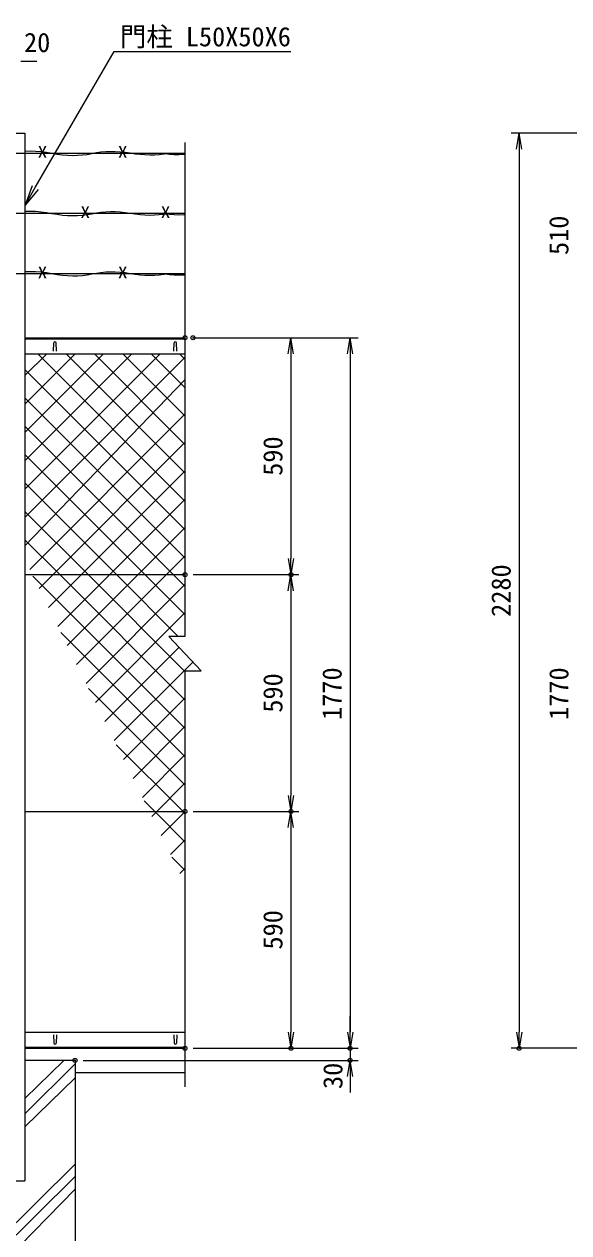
# Model space of a CAD drawing. Units: millimetres, scale not verified. Extents: x -5936 to 5936, y -4198 to 4198.
# Drawn here: x -3271 to -1914, y -1315 to 1696 of the extents above; entities that cross this region are included whole.
import ezdxf
from ezdxf.enums import TextEntityAlignment as Align

# ---------------------------------------------------------------- set-up
doc = ezdxf.new("R2010")
doc.units = ezdxf.units.MM
doc.header["$LTSCALE"] = 20
doc.header["$PDMODE"] = 32
doc.header["$PDSIZE"] = 10
for name, color, linetype, lineweight in [('0-0_D-STR3', 3, 'Continuous', 9), ('0-1_22', 7, 'Continuous', 9), ('0-2_D-STR1', 1, 'Continuous', 9), ('0-3_D-BGD', 7, 'Continuous', 9), ('0-5_D-STR-DIM', 7, 'Continuous', 9), ('0-6_D-STR4', 7, 'Continuous', 9), ('0-8_D-DCR-HCH', 7, 'Continuous', 9), ('0-9_D-STR-TXT', 7, 'Continuous', 9), ('0-B_0', 7, 'Continuous', 9)]:
    doc.layers.add(name, color=color, linetype=linetype, lineweight=lineweight)
doc.layers.add('0-C_Defpoints', color=7, linetype='Continuous')
doc.styles.add('ＭＳ ゴシック', font='')
doc.styles.get('ＭＳ ゴシック').set_extended_font_data('MS Gothic')

# ---------------------------------------------------------------- blocks, each defined once
blk = doc.blocks.new('G24')
at = {"layer": '0-1_22'}
for p, q in [((47613.2, 98878.3), (45761.7, 100729.9)), ((45771.2, 100488.4), (46012.7, 100729.9)), ((46239.3, 99542.2), (47426.9, 100729.9)), ((48098.6, 99807.1), (47175.9, 100729.9)), ((50680.9, 94084.3), (57426.4, 100829.9)), ((50680.9, 95498.5), (56012.2, 100829.9)), ((50680.9, 96912.7), (54598, 100829.9)), ((50680.9, 98326.9), (53183.8, 100829.9)), ((50680.9, 99741.2), (51769.6, 100829.9)), ((50680.9, 92670.1), (58657.1, 100646.4)), ((58657.1, 93491.2), (51318.5, 100829.9)), ((58657.1, 94905.4), (52732.7, 100829.9)), ((58657.1, 96319.7), (54146.9, 100829.9)), ((58657.1, 97733.9), (55561.2, 100829.9)), ((58657.1, 99148.1), (56975.4, 100829.9)), ((58657.1, 100562.3), (58389.6, 100829.9)), ((46707.3, 98596), (48295.9, 100184.6)), ((58657.1, 92077), (50680.9, 100053.3)), ((48580.9, 99324.9), (48335.7, 99570)), ((50680.9, 91255.9), (58657.1, 99532.1)), ((47503.9, 97978.4), (48580.9, 99055.4)), ((48580.9, 97910.6), (47850.3, 98641.2)), ((58657.1, 90662.8), (50680.9, 98639.1)), ((47127.7, 97949.6), (46928.6, 98148.7)), ((48580.9, 96496.4), (47364.9, 97712.4)), ((47643.4, 96703.7), (48580.9, 97641.2)), ((50919.8, 90080.6), (58657.1, 97817.9)), ((58075.9, 89829.8), (50680.9, 97224.9)), ((48111.5, 95757.5), (48580.9, 96226.9)), ((56661.7, 89829.8), (50680.9, 95810.6)), ((48580.9, 95082.2), (48313.1, 95350)), ((55247.5, 89829.8), (50680.9, 94396.4)), ((48579.5, 93911.4), (48580.9, 93912.7)), ((53833.2, 89829.8), (50680.9, 92982.2)), ((58657.1, 82177.5), (51081.9, 89752.7)), ((58657.1, 85005.9), (53833.2, 89829.8)), ((58324.6, 86752.7), (55247.5, 89829.8)), ((58657.1, 87834.4), (56661.7, 89829.8)), ((58657.1, 89248.6), (58075.9, 89829.8)), ((53728.1, 84403.6), (58657.1, 89332.6)), ((54196.1, 83457.4), (58657.1, 87918.4)), ((58657.1, 80763.3), (52466.4, 86954)), ((54664.2, 82511.3), (58362, 86209)), ((55132.2, 81565.1), (59042.9, 85475.7)), ((58657.1, 79349.1), (53850.8, 84155.4)), ((55600.3, 80618.9), (58657.1, 83675.8)), ((56068.3, 79672.8), (58657.1, 82261.6)), ((56536.4, 78726.6), (58657.1, 80847.4)), ((57472.5, 76834.3), (58657.1, 78018.9)), ((57940.5, 75888.1), (58657.1, 76604.7)), ((58657.1, 75106.5), (58004.2, 75759.4)), ((58408.6, 74941.9), (58657.1, 75190.5))]:
    blk.add_line(p, q, dxfattribs=at)
for points in [[(51387.8, 89134.4), (52083.3, 89829.8), (58657.1, 96403.7)], [(51855.9, 88188.2), (53497.5, 89829.8), (58657.1, 94989.5)], [(52323.9, 87242.1), (54911.7, 89829.8), (58657.1, 93575.3)], [(52792, 86295.9), (56325.9, 89829.8), (58657.1, 92161.1)], [(58657.1, 83591.7), (52419, 89829.8), (50680.9, 91568)], [(53260, 85349.7), (57740.1, 89829.8), (58657.1, 90746.9)], [(58657.1, 77934.9), (58562.2, 78029.8), (55235.3, 81356.7)], [(57004.4, 77780.4), (57253.8, 78029.8), (58657.1, 79433.2)], [(58657.1, 76520.7), (57148, 78029.8), (56619.7, 78558.1)]]:
    blk.add_lwpolyline(points, dxfattribs=at)
blk = doc.blocks.new('_OPEN')
at = {"layer": '0-B_0'}
blk.add_line((-20, 3.333), (0, 0), dxfattribs=at)
blk.add_lwpolyline([(-20, -3.333), (0, 0), (-20, 0)], dxfattribs=at)

msp = doc.modelspace()

# ---------------------------------------------------------------- linework, layer by layer
at = {"layer": '0-0_D-STR3'}
for p, q in [((-3313.03, 1374.84), (-3269.03, 1374.84)), ((-3269.03, 1374.84), (-2870.22, 1374.84)), ((-3313.03, 1224.84), (-3269.03, 1224.84)), ((-3269.03, 1224.84), (-2870.22, 1224.84)), ((-3313.03, 1074.84), (-3269.03, 1074.84)), ((-3269.03, 1074.84), (-2870.22, 1074.84)), ((-3269.03, 324.84), (-2870.22, 324.84)), ((-3269.03, -265.16), (-2870.22, -265.16))]:
    msp.add_line(p, q, dxfattribs=at)
for points in [[(-3269.03, 1379.98), (-3268.47, 1380.02), (-3255.43, 1380.26), (-3242.27, 1379.85), (-3228.98, 1378.79), (-3215.56, 1377.07), (-3202.02, 1374.7), (-3188.57, 1372.33), (-3175.4, 1370.6), (-3162.51, 1369.53), (-3149.92, 1369.11), (-3137.61, 1369.33), (-3125.59, 1370.2), (-3113.86, 1371.73), (-3102.42, 1373.9), (-3091.03, 1376.1), (-3079.49, 1377.72), (-3067.78, 1378.75), (-3055.91, 1379.19), (-3043.88, 1379.05), (-3031.68, 1378.32), (-3019.33, 1377), (-3006.81, 1375.1), (-2994.3, 1373.17), (-2981.98, 1371.78), (-2969.85, 1370.92), (-2957.9, 1370.6), (-2946.15, 1370.82), (-2934.58, 1371.58), (-2923.19, 1372.87), (-2921.53, 1373.14)], [(-2870.22, 1371.13), (-2873.22, 1370.92), (-2885.16, 1370.6), (-2896.92, 1370.82), (-2908.49, 1371.58), (-2919.87, 1372.87), (-2921.53, 1373.14)], [(-3269.03, 1229.98), (-3268.47, 1230.02), (-3255.43, 1230.26), (-3242.27, 1229.85), (-3228.98, 1228.79), (-3215.56, 1227.07), (-3202.02, 1224.7), (-3188.57, 1222.33), (-3175.4, 1220.6), (-3162.51, 1219.53), (-3149.92, 1219.11), (-3137.61, 1219.33), (-3125.59, 1220.2), (-3113.86, 1221.73), (-3102.42, 1223.9), (-3091.03, 1226.1), (-3079.49, 1227.72), (-3067.78, 1228.75), (-3055.91, 1229.19), (-3043.88, 1229.05), (-3031.68, 1228.32), (-3019.33, 1227), (-3006.81, 1225.1), (-2994.3, 1223.17), (-2981.98, 1221.78), (-2969.85, 1220.92), (-2957.9, 1220.6), (-2946.15, 1220.82), (-2934.58, 1221.58), (-2923.19, 1222.87), (-2921.53, 1223.14)], [(-2870.22, 1221.13), (-2873.22, 1220.92), (-2885.16, 1220.6), (-2896.92, 1220.82), (-2908.49, 1221.58), (-2919.87, 1222.87), (-2921.53, 1223.14)], [(-3269.03, 1079.98), (-3268.47, 1080.02), (-3255.43, 1080.26), (-3242.27, 1079.85), (-3228.98, 1078.79), (-3215.56, 1077.07), (-3202.02, 1074.7), (-3188.57, 1072.33), (-3175.4, 1070.6), (-3162.51, 1069.53), (-3149.92, 1069.11), (-3137.61, 1069.33), (-3125.59, 1070.2), (-3113.86, 1071.73), (-3102.42, 1073.9), (-3091.03, 1076.1), (-3079.49, 1077.72), (-3067.78, 1078.75), (-3055.91, 1079.19), (-3043.88, 1079.05), (-3031.68, 1078.32), (-3019.33, 1077), (-3006.81, 1075.1), (-2994.3, 1073.17), (-2981.98, 1071.78), (-2969.85, 1070.92), (-2957.9, 1070.6), (-2946.15, 1070.82), (-2934.58, 1071.58), (-2923.19, 1072.87), (-2921.53, 1073.14)], [(-2870.22, 1071.13), (-2873.22, 1070.92), (-2885.16, 1070.6), (-2896.92, 1070.82), (-2908.49, 1071.58), (-2919.87, 1072.87), (-2921.53, 1073.14)]]:
    msp.add_lwpolyline(points, dxfattribs=at)
at = {"layer": '0-2_D-STR1'}
for p, q in [((-3319.03, 1424.84), (-3269.03, 1424.84)), ((-3269.03, 1424.84), (-3269.03, -1185.16)), ((-3269.03, 914.84), (-2870.22, 914.84)), ((-3269.03, 911.84), (-2870.22, 911.84)), ((-3269.03, 874.84), (-2870.22, 874.84)), ((-3197.78, 881.34), (-3197.03, 901.84)), ((-3190.28, 881.34), (-3191.03, 901.84)), ((-2897.78, 881.34), (-2897.03, 901.84)), ((-2890.28, 881.34), (-2891.03, 901.84)), ((-3269.03, -815.16), (-2870.22, -815.16)), ((-3197.78, -821.66), (-3197.03, -842.16)), ((-3190.28, -821.66), (-3191.03, -842.16)), ((-2897.78, -821.66), (-2897.03, -842.16)), ((-2890.28, -821.66), (-2891.03, -842.16)), ((-3269.03, -852.16), (-2870.22, -852.16)), ((-3269.03, -855.16), (-2870.22, -855.16)), ((-3319.03, -1185.16), (-3269.03, -1185.16))]:
    msp.add_line(p, q, dxfattribs=at)
for centre, start, end in [((-3194.03, 901.84), 0, 180), ((-2894.03, 901.84), 0, 180), ((-3194.03, -842.16), 180, 0), ((-2894.03, -842.16), 180, 0)]:
    msp.add_arc(centre, 3, start, end, dxfattribs=at)
at = {"layer": '0-3_D-BGD'}
msp.add_line((-3144.03, -915.16), (-2870.22, -915.16), dxfattribs=at)
at = {"layer": '0-5_D-STR-DIM'}
for p, q in [((-2870.22, 1401.2), (-2870.22, 170.99)), ((-2910.22, 170.99), (-2830.22, 84.83)), ((-2870.22, 170.99), (-2910.22, 170.99)), ((-2870.22, 84.83), (-2870.22, -950.84)), ((-2870.22, 84.83), (-2830.22, 84.83))]:
    msp.add_line(p, q, dxfattribs=at)
at = {"layer": '0-6_D-STR4'}
for q in [(-3269.03, -885.16), (-3144.03, -1485.16)]:
    msp.add_line((-3144.03, -885.16), q, dxfattribs=at)
at = {"layer": '0-8_D-DCR-HCH'}
for p, q in [((-3171.91, -885.16), (-3269.03, -979.99)), ((-3144.03, -893.8), (-3269.03, -1018.58)), ((-3144.03, -928.74), (-3269.03, -1050.69)), ((-3144.03, -1143.57), (-3444.03, -1440.55)), ((-3144.03, -1174.77), (-3444.03, -1471.74)), ((-3144.03, -1205.96), (-3416.89, -1485.16))]:
    msp.add_line(p, q, dxfattribs=at)
at = {"layer": '0-9_D-STR-TXT'}
msp.add_line((-3236.17, 1284.52), (-3268.5, 1245.48), dxfattribs=at)
msp.add_lwpolyline([(-3250.58, 1292.89), (-3268.5, 1245.48), (-3243.38, 1288.71), (-3046.48, 1627.56), (-3039.28, 1627.56), (-2606.84, 1627.56)], dxfattribs=at)
at = {"layer": '0-B_0'}
for p, q in [((-3279.03, 1603.75), (-3239.03, 1603.75)), ((-1612.25, 1424.84), (-2057.75, 1424.84)), ((-2037.75, 1384.84), (-2037.75, -815.16)), ((-2850.22, 914.84), (-2438.91, 914.84)), ((-2830.22, 914.84), (-2586.19, 914.84)), ((-2606.19, 874.84), (-2606.19, 364.84)), ((-2458.91, 874.84), (-2458.91, -815.16)), ((-2850.22, 324.84), (-2586.19, 324.84)), ((-2850.22, 324.84), (-2586.19, 324.84)), ((-2606.19, 284.84), (-2606.19, -225.16)), ((-2850.22, -265.16), (-2586.19, -265.16)), ((-2850.22, -265.16), (-2586.19, -265.16)), ((-2606.19, -305.16), (-2606.19, -815.16)), ((-2458.91, -815.16), (-2458.91, -775.16)), ((-2850.22, -855.16), (-2438.91, -855.16)), ((-2850.22, -855.16), (-2438.91, -855.16)), ((-2850.22, -855.16), (-2586.19, -855.16)), ((-2458.91, -855.16), (-2458.91, -885.16)), ((-1643.81, -855.16), (-2057.75, -855.16)), ((-3124.03, -885.16), (-2438.91, -885.16)), ((-2458.91, -925.16), (-2458.91, -965.16))]:
    msp.add_line(p, q, dxfattribs=at)
at = {"layer": '0-C_Defpoints'}
for p in [(-2870.22, 914.84), (-2850.22, 914.84), (-2870.22, 324.84), (-2606.19, 324.84), (-2870.22, -265.16), (-2606.19, -265.16), (-2870.22, -855.16), (-2606.19, -855.16), (-2458.91, -855.16), (-2037.75, -855.16), (-3144.03, -885.16), (-2458.91, -885.16)]:
    msp.add_point(p, dxfattribs=at)

# ---------------------------------------------------------------- block references
at = {"layer": '0-0_D-STR3', "xscale": 0.05, "yscale": 0.05}
msp.add_blockref('G24', (-5803.07, -4166.65), dxfattribs=at)
at = {"layer": '0-B_0', "xscale": 2, "yscale": 2}
for p, rotation in [((-2037.75, 1424.84), 90), ((-2606.19, 914.84), 90), ((-2458.91, 914.84), 90), ((-2606.19, 324.84), 270), ((-2606.19, 324.84), 90), ((-2606.19, -265.16), 270), ((-2606.19, -265.16), 90), ((-2606.19, -855.16), 270), ((-2458.91, -855.16), 270), ((-2458.91, -855.16), 270), ((-2037.75, -855.16), 270), ((-2458.91, -885.16), 90)]:
    msp.add_blockref('_OPEN', p, dxfattribs=dict(at, rotation=rotation))

# ---------------------------------------------------------------- texts
at = {"layer": '0-0_D-STR3', "style": 'ＭＳ ゴシック', "width": 1.2}
for p in [(-3237.13, 1354.57), (-3037.13, 1354.57), (-3130.42, 1204.57), (-2930.42, 1204.57), (-3237.13, 1054.57), (-3037.13, 1054.57)]:
    msp.add_text('X', height=28.89, dxfattribs=at).set_placement(p, align=Align.BOTTOM_LEFT)
at = {"layer": '0-9_D-STR-TXT', "style": 'ＭＳ ゴシック'}
msp.add_text('門柱 L50X50X6', height=48.09, dxfattribs=at).set_placement((-3031.97, 1626.31), align=Align.BOTTOM_LEFT)
at = {"layer": '0-B_0', "style": 'ＭＳ ゴシック'}
msp.add_text('20', height=48.09, dxfattribs=at).set_placement((-3271.2, 1612.02), align=Align.BOTTOM_LEFT)
for s, p in [('510', (-1900.55, 1120.97)), ('590', (-2612.94, 570.97)), ('2280', (-2044.5, 219.59)), ('1770', (-2465.66, -37.06)), ('1770', (-1900.55, -37.06)), ('590', (-2612.94, -19.03)), ('590', (-2612.94, -609.03)), ('30', (-2463.43, -956.5))]:
    msp.add_text(s, height=48.09, rotation=90, dxfattribs=at).set_placement(p, align=Align.BOTTOM_LEFT)

doc.saveas('drawing.dxf')
